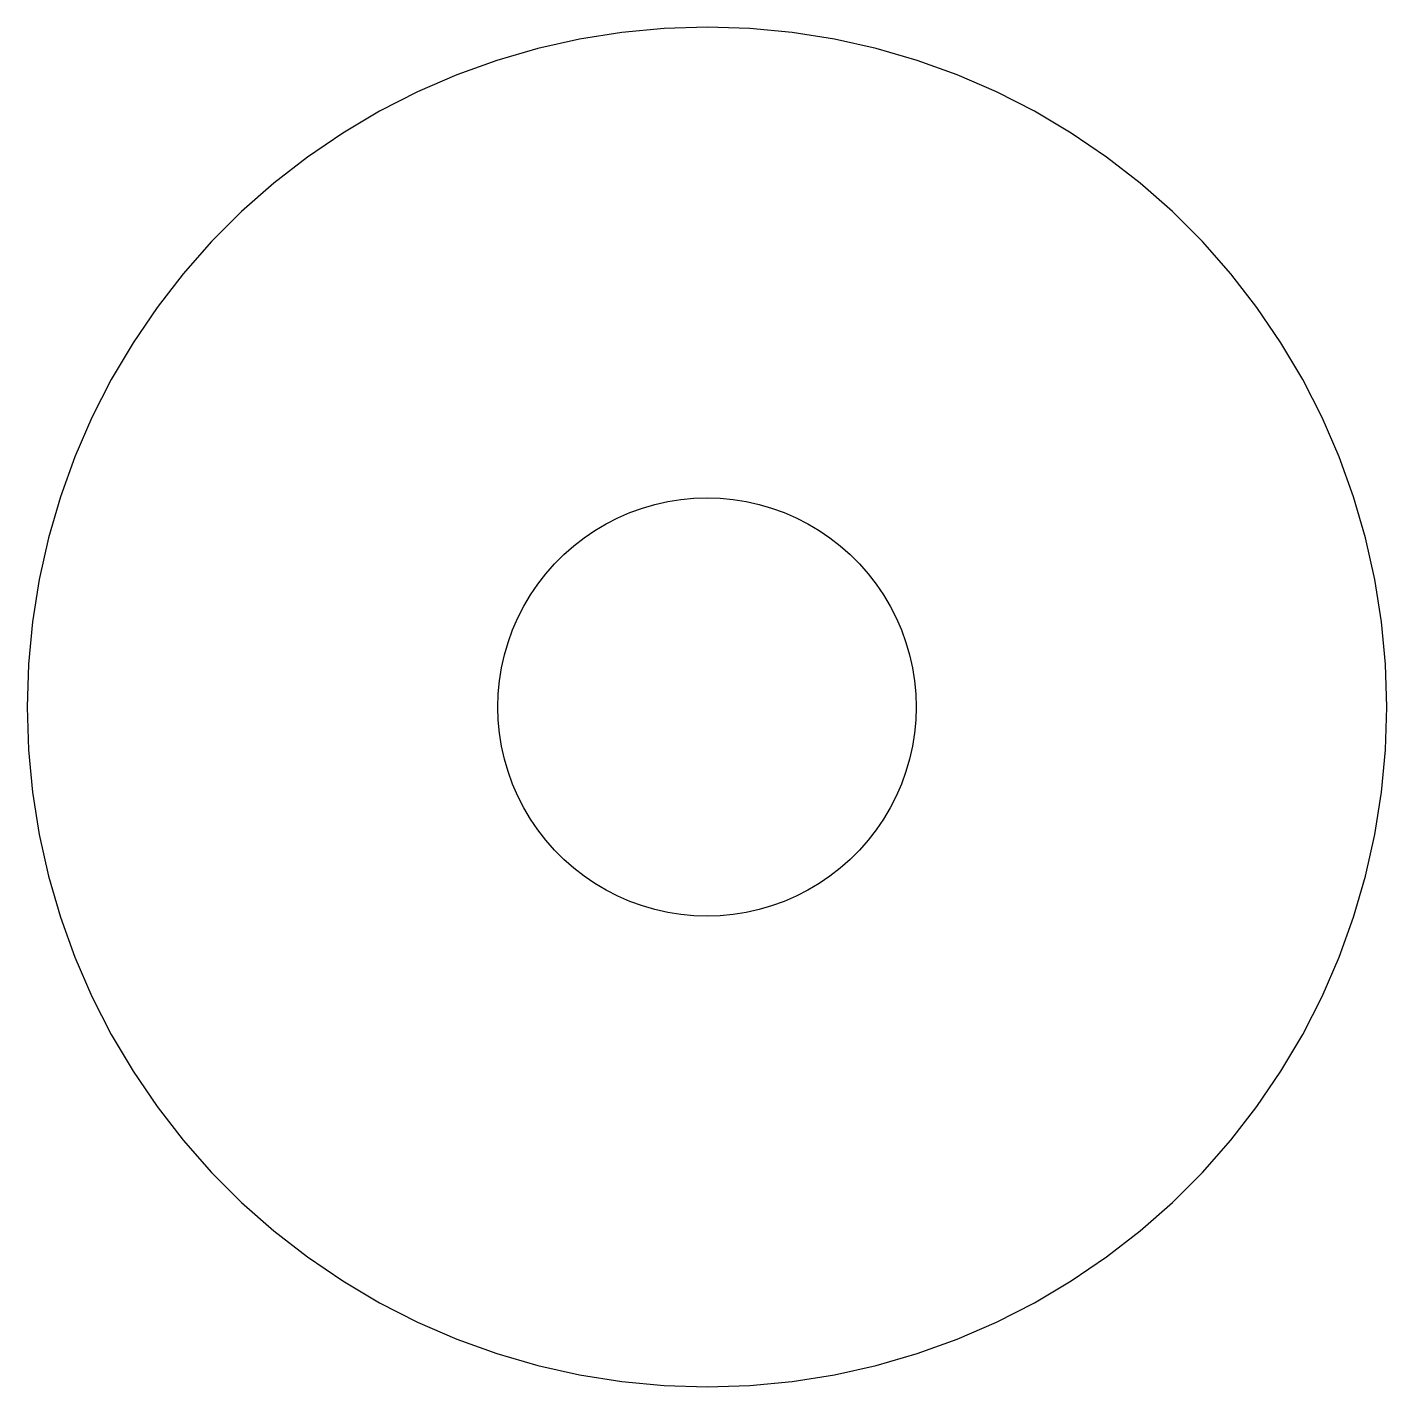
# Model space of a CAD drawing. Header units: metres. Extents: x -13 to 13, y -13 to 13.
import ezdxf

# ---------------------------------------------------------------- set-up
doc = ezdxf.new("R2010")
doc.units = ezdxf.units.M

msp = doc.modelspace()

# ---------------------------------------------------------------- linework, layer by layer
for p, q in [((0, 13), (-0.816269, 12.9743)), ((0.816269, 12.9743), (0, 13)), ((-2.43594, 12.7697), (-3.23296, 12.5916)), ((-1.62932, 12.8975), (-2.43594, 12.7697)), ((-0.816269, 12.9743), (-1.62932, 12.8975)), ((1.62932, 12.8975), (0.816269, 12.9743)), ((2.43594, 12.7697), (1.62932, 12.8975)), ((3.23296, 12.5916), (2.43594, 12.7697)), ((-3.23296, 12.5916), (-4.01721, 12.3637)), ((4.01721, 12.3637), (3.23296, 12.5916)), ((-4.01721, 12.3637), (-4.78561, 12.0871)), ((4.78561, 12.0871), (4.01721, 12.3637)), ((-4.78561, 12.0871), (-5.53513, 11.7627)), ((5.53513, 11.7627), (4.78561, 12.0871)), ((-5.53513, 11.7627), (-6.26279, 11.392)), ((6.26279, 11.392), (5.53513, 11.7627)), ((-6.26279, 11.392), (-6.96574, 10.9763)), ((6.96574, 10.9763), (6.26279, 11.392)), ((-6.96574, 10.9763), (-7.6412, 10.5172)), ((7.6412, 10.5172), (6.96574, 10.9763)), ((-7.6412, 10.5172), (-8.2865, 10.0167)), ((8.2865, 10.0167), (7.6412, 10.5172)), ((-8.2865, 10.0167), (-8.89911, 9.47658)), ((8.89911, 9.47658), (8.2865, 10.0167)), ((-8.89911, 9.47658), (-9.47658, 8.89911)), ((9.47658, 8.89911), (8.89911, 9.47658)), ((-9.47658, 8.89911), (-10.0167, 8.2865)), ((10.0167, 8.2865), (9.47658, 8.89911)), ((-10.0167, 8.2865), (-10.5172, 7.6412)), ((10.5172, 7.6412), (10.0167, 8.2865)), ((-10.5172, 7.6412), (-10.9763, 6.96574)), ((10.9763, 6.96574), (10.5172, 7.6412)), ((-10.9763, 6.96574), (-11.392, 6.26279)), ((11.392, 6.26279), (10.9763, 6.96574)), ((-11.392, 6.26279), (-11.7627, 5.53513)), ((11.7627, 5.53513), (11.392, 6.26279)), ((-11.7627, 5.53513), (-12.0871, 4.78561)), ((12.0871, 4.78561), (11.7627, 5.53513)), ((-12.0871, 4.78561), (-12.3637, 4.01721)), ((12.3637, 4.01721), (12.0871, 4.78561)), ((-12.3637, 4.01721), (-12.5916, 3.23296)), ((-0.994751, 3.87433), (-0.749512, 3.92914)), ((-0.749512, 3.92914), (-0.501328, 3.96844)), ((-0.501328, 3.96844), (-0.25116, 3.9921)), ((-0.25116, 3.9921), (0, 4)), ((0, 4), (0.25116, 3.9921)), ((0.25116, 3.9921), (0.501328, 3.96844)), ((0.501328, 3.96844), (0.749512, 3.92914)), ((0.749512, 3.92914), (0.994751, 3.87433)), ((12.5916, 3.23296), (12.3637, 4.01721)), ((-1.70311, 3.61929), (-1.47249, 3.7191)), ((-1.47249, 3.7191), (-1.23605, 3.80421)), ((-1.23605, 3.80421), (-0.994751, 3.87433)), ((0.994751, 3.87433), (1.23605, 3.80421)), ((1.23605, 3.80421), (1.47249, 3.7191)), ((1.47249, 3.7191), (1.70311, 3.61929)), ((-2.1433, 3.3773), (-1.927, 3.50522)), ((-1.927, 3.50522), (-1.70311, 3.61929)), ((1.70311, 3.61929), (1.927, 3.50522)), ((1.927, 3.50522), (2.1433, 3.3773)), ((-12.5916, 3.23296), (-12.7697, 2.43594)), ((-2.54968, 3.08205), (-2.35114, 3.23605)), ((-2.35114, 3.23605), (-2.1433, 3.3773)), ((2.1433, 3.3773), (2.35114, 3.23605)), ((2.35114, 3.23605), (2.54968, 3.08205)), ((12.7697, 2.43594), (12.5916, 3.23296)), ((-2.91586, 2.73817), (-2.73817, 2.91586)), ((-2.73817, 2.91586), (-2.54968, 3.08205)), ((2.54968, 3.08205), (2.73817, 2.91586)), ((2.73817, 2.91586), (2.91586, 2.73817)), ((-3.08205, 2.54968), (-2.91586, 2.73817)), ((2.91586, 2.73817), (3.08205, 2.54968)), ((-12.7697, 2.43594), (-12.8975, 1.62932)), ((-3.3773, 2.1433), (-3.23605, 2.35114)), ((-3.23605, 2.35114), (-3.08205, 2.54968)), ((3.08205, 2.54968), (3.23605, 2.35114)), ((3.23605, 2.35114), (3.3773, 2.1433)), ((12.8975, 1.62932), (12.7697, 2.43594)), ((-3.50522, 1.927), (-3.3773, 2.1433)), ((3.3773, 2.1433), (3.50522, 1.927)), ((-3.61929, 1.70311), (-3.50522, 1.927)), ((3.50522, 1.927), (3.61929, 1.70311)), ((-12.8975, 1.62932), (-12.9743, 0.816269)), ((-3.7191, 1.47249), (-3.61929, 1.70311)), ((3.61929, 1.70311), (3.7191, 1.47249)), ((12.9743, 0.816269), (12.8975, 1.62932)), ((-3.80421, 1.23605), (-3.7191, 1.47249)), ((3.7191, 1.47249), (3.80421, 1.23605)), ((-3.87433, 0.994751), (-3.80421, 1.23605)), ((3.80421, 1.23605), (3.87433, 0.994751)), ((-12.9743, 0.816269), (-13, 0)), ((-3.92914, 0.749512), (-3.87433, 0.994751)), ((3.87433, 0.994751), (3.92914, 0.749512)), ((13, 0), (12.9743, 0.816269)), ((-3.96844, 0.501328), (-3.92914, 0.749512)), ((3.92914, 0.749512), (3.96844, 0.501328)), ((-3.9921, 0.25116), (-3.96844, 0.501328)), ((3.96844, 0.501328), (3.9921, 0.25116)), ((-13, 0), (-12.9743, -0.816269)), ((-4, 0), (-3.9921, 0.25116)), ((-3.9921, -0.25116), (-4, 0)), ((3.9921, 0.25116), (4, 0)), ((4, 0), (3.9921, -0.25116)), ((12.9743, -0.816269), (13, 0)), ((-3.96844, -0.501328), (-3.9921, -0.25116)), ((3.9921, -0.25116), (3.96844, -0.501328)), ((-3.92914, -0.749512), (-3.96844, -0.501328)), ((3.96844, -0.501328), (3.92914, -0.749512)), ((-3.87433, -0.994751), (-3.92914, -0.749512)), ((3.92914, -0.749512), (3.87433, -0.994751)), ((-12.9743, -0.816269), (-12.8975, -1.62932)), ((-3.80421, -1.23605), (-3.87433, -0.994751)), ((3.87433, -0.994751), (3.80421, -1.23605)), ((12.8975, -1.62932), (12.9743, -0.816269)), ((-3.7191, -1.47249), (-3.80421, -1.23605)), ((3.80421, -1.23605), (3.7191, -1.47249)), ((-3.61929, -1.70311), (-3.7191, -1.47249)), ((3.7191, -1.47249), (3.61929, -1.70311)), ((-12.8975, -1.62932), (-12.7697, -2.43594)), ((-3.50522, -1.927), (-3.61929, -1.70311)), ((3.61929, -1.70311), (3.50522, -1.927)), ((12.7697, -2.43594), (12.8975, -1.62932)), ((-3.3773, -2.1433), (-3.50522, -1.927)), ((3.50522, -1.927), (3.3773, -2.1433)), ((-3.23605, -2.35114), (-3.3773, -2.1433)), ((3.3773, -2.1433), (3.23605, -2.35114)), ((-12.7697, -2.43594), (-12.5916, -3.23296)), ((-3.08205, -2.54968), (-3.23605, -2.35114)), ((-2.91586, -2.73817), (-3.08205, -2.54968)), ((3.08205, -2.54968), (2.91586, -2.73817)), ((3.23605, -2.35114), (3.08205, -2.54968)), ((12.5916, -3.23296), (12.7697, -2.43594)), ((-2.73817, -2.91586), (-2.91586, -2.73817)), ((2.91586, -2.73817), (2.73817, -2.91586)), ((-2.54968, -3.08205), (-2.73817, -2.91586)), ((-2.35114, -3.23605), (-2.54968, -3.08205)), ((2.54968, -3.08205), (2.35114, -3.23605)), ((2.73817, -2.91586), (2.54968, -3.08205)), ((-12.5916, -3.23296), (-12.3637, -4.01721)), ((-2.1433, -3.3773), (-2.35114, -3.23605)), ((-1.927, -3.50522), (-2.1433, -3.3773)), ((2.1433, -3.3773), (1.927, -3.50522)), ((2.35114, -3.23605), (2.1433, -3.3773)), ((12.3637, -4.01721), (12.5916, -3.23296)), ((-1.70311, -3.61929), (-1.927, -3.50522)), ((-1.47249, -3.7191), (-1.70311, -3.61929)), ((1.70311, -3.61929), (1.47249, -3.7191)), ((1.927, -3.50522), (1.70311, -3.61929)), ((-1.23605, -3.80421), (-1.47249, -3.7191)), ((-0.994751, -3.87433), (-1.23605, -3.80421)), ((-0.749512, -3.92914), (-0.994751, -3.87433)), ((0.994751, -3.87433), (0.749512, -3.92914)), ((1.23605, -3.80421), (0.994751, -3.87433)), ((1.47249, -3.7191), (1.23605, -3.80421)), ((-12.3637, -4.01721), (-12.0871, -4.78561)), ((-0.501328, -3.96844), (-0.749512, -3.92914)), ((-0.25116, -3.9921), (-0.501328, -3.96844)), ((0, -4), (-0.25116, -3.9921)), ((0.25116, -3.9921), (0, -4)), ((0.501328, -3.96844), (0.25116, -3.9921)), ((0.749512, -3.92914), (0.501328, -3.96844)), ((12.0871, -4.78561), (12.3637, -4.01721)), ((-12.0871, -4.78561), (-11.7627, -5.53513)), ((11.7627, -5.53513), (12.0871, -4.78561)), ((-11.7627, -5.53513), (-11.392, -6.26279)), ((11.392, -6.26279), (11.7627, -5.53513)), ((-11.392, -6.26279), (-10.9763, -6.96574)), ((10.9763, -6.96574), (11.392, -6.26279)), ((-10.9763, -6.96574), (-10.5172, -7.6412)), ((10.5172, -7.6412), (10.9763, -6.96574)), ((-10.5172, -7.6412), (-10.0167, -8.2865)), ((10.0167, -8.2865), (10.5172, -7.6412)), ((-10.0167, -8.2865), (-9.47658, -8.89911)), ((9.47658, -8.89911), (10.0167, -8.2865)), ((-9.47658, -8.89911), (-8.89911, -9.47658)), ((8.89911, -9.47658), (9.47658, -8.89911)), ((-8.89911, -9.47658), (-8.2865, -10.0167)), ((8.2865, -10.0167), (8.89911, -9.47658)), ((-8.2865, -10.0167), (-7.6412, -10.5172)), ((7.6412, -10.5172), (8.2865, -10.0167)), ((-7.6412, -10.5172), (-6.96574, -10.9763)), ((6.96574, -10.9763), (7.6412, -10.5172)), ((-6.96574, -10.9763), (-6.26279, -11.392)), ((6.26279, -11.392), (6.96574, -10.9763)), ((-6.26279, -11.392), (-5.53513, -11.7627)), ((5.53513, -11.7627), (6.26279, -11.392)), ((-5.53513, -11.7627), (-4.78561, -12.0871)), ((4.78561, -12.0871), (5.53513, -11.7627)), ((-4.78561, -12.0871), (-4.01721, -12.3637)), ((4.01721, -12.3637), (4.78561, -12.0871)), ((-4.01721, -12.3637), (-3.23296, -12.5916)), ((3.23296, -12.5916), (4.01721, -12.3637)), ((-3.23296, -12.5916), (-2.43594, -12.7697)), ((2.43594, -12.7697), (3.23296, -12.5916)), ((-2.43594, -12.7697), (-1.62932, -12.8975)), ((-1.62932, -12.8975), (-0.816269, -12.9743)), ((-0.816269, -12.9743), (0, -13)), ((0, -13), (0.816269, -12.9743)), ((0.816269, -12.9743), (1.62932, -12.8975)), ((1.62932, -12.8975), (2.43594, -12.7697))]:
    msp.add_line(p, q)

doc.saveas('drawing.dxf')
